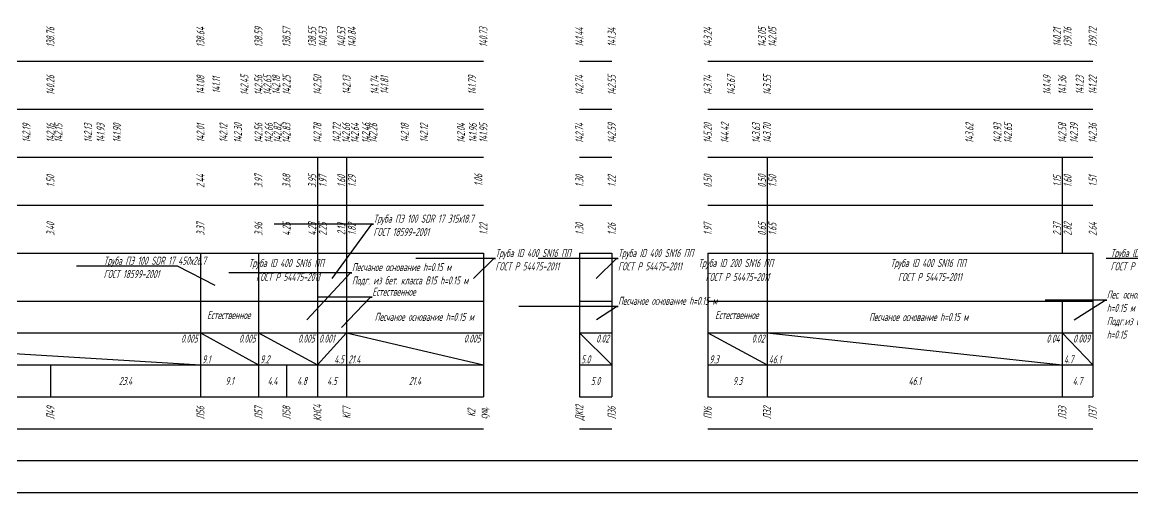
# Model space of a CAD drawing. Header units: metres. Extents: x -30 to 2050, y -671 to -251.
# Drawn here: x 349.4 to 696.4, y -670.5 to -523.3 of the extents above; entities that cross this region are included whole.
import ezdxf
from ezdxf import colors
from ezdxf.entities.mleader import LeaderData, LeaderLine
from ezdxf.enums import TextEntityAlignment as Align
from ezdxf.math import Vec2, Vec3

# ---------------------------------------------------------------- set-up
doc = ezdxf.new("R2010")
doc.units = ezdxf.units.M
doc.header["$LTSCALE"] = 0.2
doc.layers.add('МГТ_ИГ_Вспомогательный', color=220, linetype='Continuous', lineweight=30)
doc.layers.add('Таблица', color=7, linetype='Continuous')
doc.styles.add('SPDS', font='SPDS', dxfattribs={"width": 0.7, "oblique": 15, "height": 2.5})
doc.styles.get("Standard").update_dxf_attribs({"font": 'SPDS.shx', "width": 0.7, "oblique": 15, "height": 3})

# ---------------------------------------------------------------- blocks, each defined once
blk = doc.blocks.new('_None')

msp = doc.modelspace()

# ---------------------------------------------------------------- linework, layer by layer
at = {"layer": 'МГТ_ИГ_Вспомогательный', "color": 0}
for points in [[(-30, -250.55), (2050, -250.55), (2050, -670.55), (-30, -670.55)], [(2045, -660.55), (-10, -660.55), (-10, -255.55), (2045, -255.55)]]:
    msp.add_lwpolyline(points, close=True, dxfattribs=at)
at = {"layer": 'Таблица'}
for p, q in [((82.5, -535.55), (493.48, -535.55)), ((523.48, -535.55), (533.57, -535.55)), ((563.57, -535.55), (683.84, -535.55)), ((82.5, -550.55), (493.48, -550.55)), ((523.48, -550.55), (533.57, -550.55)), ((563.57, -550.55), (683.84, -550.55)), ((82.5, -565.55), (493.48, -565.55)), ((441.65, -565.55), (441.65, -580.55)), ((450.74, -565.55), (450.74, -580.55)), ((523.48, -565.55), (533.57, -565.55)), ((563.57, -565.55), (683.84, -565.55)), ((582.14, -565.55), (582.14, -580.55)), ((674.35, -565.55), (674.35, -580.55)), ((82.5, -580.55), (493.48, -580.55)), ((441.65, -580.55), (441.65, -595.55)), ((450.74, -580.55), (450.74, -595.55)), ((523.48, -580.55), (533.57, -580.55)), ((563.57, -580.55), (683.84, -580.55)), ((582.14, -580.55), (582.14, -595.55)), ((674.35, -580.55), (674.35, -595.55)), ((82.5, -595.55), (493.48, -595.55)), ((405.11, -595.55), (405.11, -620.55)), ((423.23, -595.55), (423.23, -620.55)), ((441.65, -595.55), (441.65, -620.55)), ((450.74, -595.55), (450.74, -620.55)), ((493.48, -595.55), (493.48, -610.55)), ((523.48, -595.55), (533.57, -595.55)), ((523.48, -595.55), (523.48, -610.55)), ((533.57, -595.55), (533.57, -610.55)), ((563.57, -595.55), (683.84, -595.55)), ((563.57, -595.55), (563.57, -610.55)), ((582.14, -595.55), (582.14, -620.55)), ((683.84, -595.55), (683.84, -610.55)), ((82.5, -610.55), (493.48, -610.55)), ((493.48, -610.55), (493.48, -620.55)), ((523.48, -610.55), (523.48, -620.55)), ((523.48, -610.55), (533.57, -610.55)), ((533.57, -610.55), (533.57, -620.55)), ((563.57, -610.55), (563.57, -620.55)), ((563.57, -610.55), (683.84, -610.55)), ((674.35, -610.55), (674.35, -630.55)), ((683.84, -610.55), (683.84, -620.55)), ((82.5, -620.55), (493.48, -620.55)), ((240.06, -620.55), (405.11, -630.55)), ((405.11, -620.55), (405.11, -630.55)), ((405.11, -620.55), (423.23, -630.55)), ((423.23, -620.55), (423.23, -630.55)), ((423.23, -620.55), (441.65, -630.55)), ((441.65, -620.55), (441.65, -630.55)), ((441.65, -630.55), (450.74, -620.55)), ((450.74, -620.55), (450.74, -630.55)), ((450.74, -620.55), (493.48, -630.55)), ((493.48, -620.55), (493.48, -630.55)), ((523.48, -620.55), (523.48, -630.55)), ((523.48, -620.55), (533.57, -630.55)), ((523.48, -620.55), (533.57, -620.55)), ((533.57, -620.55), (533.57, -630.55)), ((563.57, -620.55), (563.57, -630.55)), ((563.57, -620.55), (582.14, -630.55)), ((563.57, -620.55), (683.84, -620.55)), ((582.14, -620.55), (582.14, -630.55)), ((582.14, -620.55), (674.35, -630.55)), ((674.35, -620.55), (683.84, -630.55)), ((683.84, -620.55), (683.84, -630.55)), ((82.5, -630.55), (493.48, -630.55)), ((358.23, -630.55), (358.23, -640.55)), ((405.11, -630.55), (405.11, -640.55)), ((423.23, -630.55), (423.23, -640.55)), ((431.98, -630.55), (431.98, -640.55)), ((441.65, -630.55), (441.65, -640.55)), ((450.74, -630.55), (450.74, -640.55)), ((493.48, -630.55), (493.48, -640.55)), ((523.48, -630.55), (523.48, -640.55)), ((523.48, -630.55), (533.57, -630.55)), ((533.57, -630.55), (533.57, -640.55)), ((563.57, -630.55), (563.57, -640.55)), ((563.57, -630.55), (683.84, -630.55)), ((582.14, -630.55), (582.14, -640.55)), ((674.35, -630.55), (674.35, -640.55)), ((683.84, -630.55), (683.84, -640.55)), ((82.5, -640.55), (493.48, -640.55)), ((523.48, -640.55), (533.57, -640.55)), ((563.57, -640.55), (683.84, -640.55)), ((82.5, -650.55), (493.48, -650.55)), ((523.48, -650.55), (533.57, -650.55)), ((563.57, -650.55), (683.84, -650.55))]:
    msp.add_line(p, q, dxfattribs=at)

# ---------------------------------------------------------------- texts
at = {"layer": 'Таблица', "oblique": 15, "width": 0.7}
for s, p in [('138.76', (358.23, -528.05)), ('138.64', (405.11, -528.05)), ('138.59', (423.23, -528.05)), ('138.57', (431.98, -528.05)), ('140.73', (493.48, -528.05)), ('141.44', (523.48, -528.05)), ('141.34', (533.57, -528.05)), ('143.24', (563.57, -528.05)), ('139.72', (683.84, -528.05)), ('140.26', (358.23, -543.05)), ('140.26', (358.23, -543.05)), ('141.08', (405.11, -543.05)), ('141.08', (405.11, -543.05)), ('141.11', (410.02, -543.05)), ('142.45', (418.84, -543.05)), ('142.56', (423.23, -543.05)), ('142.56', (423.23, -543.05)), ('142.65', (426.01, -543.05)), ('142.18', (428.76, -543.05)), ('142.25', (431.98, -543.05)), ('142.25', (431.98, -543.05)), ('142.50', (441.65, -543.05)), ('142.50', (441.65, -543.05)), ('142.13', (450.74, -543.05)), ('142.13', (450.74, -543.05)), ('141.74', (459.54, -543.05)), ('141.81', (462.58, -543.05)), ('141.79', (489.94, -543.05)), ('142.74', (523.48, -543.05)), ('142.55', (533.57, -543.05)), ('143.74', (563.57, -543.05)), ('143.67', (570.82, -543.05)), ('143.55', (582.14, -543.05)), ('143.55', (582.14, -543.05)), ('141.49', (669.55, -543.05)), ('141.36', (674.35, -543.05)), ('141.36', (674.35, -543.05)), ('141.23', (679.79, -543.05)), ('141.22', (683.84, -543.05)), ('142.15', (360.72, -558.05)), ('142.30', (416.79, -558.05)), ('142.56', (423.23, -558.05)), ('142.56', (423.23, -558.05)), ('142.66', (426.43, -558.05)), ('142.82', (429.17, -558.05)), ('142.83', (431.98, -558.05)), ('142.83', (431.98, -558.05)), ('142.78', (441.65, -558.05)), ('142.78', (441.65, -558.05)), ('142.72', (447.67, -558.05)), ('142.66', (450.61, -558.05)), ('142.46', (456.78, -558.05)), ('142.26', (459.08, -558.05)), ('141.95', (493.48, -558.05)), ('142.59', (533.57, -558.05)), ('145.20', (563.57, -558.05)), ('144.42', (568.91, -558.05)), ('143.63', (578.7, -558.05)), ('143.70', (582.14, -558.05)), ('143.70', (582.14, -558.05)), ('143.62', (645.33, -558.05)), ('142.93', (654.09, -558.05)), ('142.65', (657.36, -558.07)), ('142.58', (674.35, -558.05)), ('142.58', (674.35, -558.05)), ('142.39', (678, -558.05)), ('142.36', (683.84, -558.05)), ('142.19', (350.72, -558.05)), ('142.16', (358.23, -558.05)), ('142.16', (358.23, -558.05)), ('142.13', (369.98, -558.05)), ('141.93', (373.9, -558.05)), ('141.90', (378.99, -558.05)), ('142.01', (405.11, -558.05)), ('142.01', (405.11, -558.05)), ('142.12', (412.27, -558.05)), ('142.64', (453.34, -558.05)), ('142.18', (468.93, -558.05)), ('142.12', (474.92, -558.05)), ('142.04', (486.46, -558.05)), ('141.96', (490.21, -558.05)), ('142.74', (523.48, -558.05)), ('1.50', (358.23, -573.05)), ('2.44', (405.11, -573.05)), ('3.97', (423.23, -573.05)), ('3.68', (431.98, -573.05)), ('1.06', (491.9, -572.72)), ('1.30', (523.48, -573.05)), ('1.22', (533.57, -573.05)), ('0.50', (563.57, -573.05)), ('1.51', (683.84, -573.05)), ('3.40', (358.23, -588.05)), ('3.37', (405.11, -588.05)), ('3.96', (423.23, -588.05)), ('4.25', (431.98, -588.05)), ('1.22', (493.48, -588.05)), ('1.30', (523.48, -588.05)), ('1.26', (533.57, -588.05)), ('1.97', (563.57, -588.05)), ('2.64', (683.84, -588.05)), ('Л49', (358.23, -645.55)), ('Л56', (405.11, -645.55)), ('Л57', (423.23, -645.55)), ('Л58', (431.98, -645.55)), ('КНС4', (441.65, -645.55)), ('КГ7', (450.74, -645.55)), ('К2', (489.75, -645.55)), ('сущ.', (493.48, -645.55)), ('ДК12', (523.48, -645.55)), ('Л36', (533.57, -645.55)), ('ПУ6', (563.57, -645.55)), ('Л32', (582.14, -645.55)), ('Л33', (674.35, -645.55)), ('Л37', (683.84, -645.55))]:
    msp.add_text(s, height=2.5, rotation=90, dxfattribs=at).set_placement(p, align=Align.MIDDLE_CENTER)
for s, p in [('138.55', (441.25, -528.05)), ('140.53', (450.34, -528.05)), ('143.05', (581.74, -528.05)), ('140.21', (673.95, -528.05)), ('3.95', (441.25, -573.05)), ('1.60', (450.34, -573.05)), ('0.50', (581.74, -573.05)), ('1.15', (673.95, -573.05)), ('4.23', (441.25, -588.05)), ('2.13', (450.34, -588.05)), ('0.65', (581.74, -588.05)), ('2.37', (673.95, -588.05))]:
    msp.add_text(s, height=2.5, rotation=90, dxfattribs=at).set_placement(p, align=Align.CENTER)
for s, p in [('140.53', (442.05, -528.05)), ('140.84', (451.14, -528.05)), ('142.05', (582.54, -528.05)), ('139.76', (674.75, -528.05)), ('1.97', (442.05, -573.05)), ('1.29', (451.14, -573.05)), ('1.50', (582.54, -573.05)), ('1.60', (674.75, -573.05)), ('2.25', (442.05, -588.05)), ('1.82', (451.14, -588.05)), ('1.65', (582.54, -588.05)), ('2.82', (674.75, -588.05))]:
    msp.add_text(s, height=2.5, rotation=90, dxfattribs=at).set_placement(p, align=Align.TOP_CENTER)
for s, p in [('Труба ID 400 SN16 ПП ', (432.44, -599.92)), ('Труба ID 200 SN16 ПП ', (572.86, -599.92)), ('Труба ID 400 SN16 ПП ', (632.99, -599.92))]:
    msp.add_text(s, height=2.5, dxfattribs=at).set_placement(p, align=Align.CENTER)
for s, p in [('ГОСТ Р 54475-2011', (432.44, -603.05)), ('ГОСТ Р 54475-2011', (572.86, -603.05)), ('ГОСТ Р 54475-2011', (632.99, -603.05)), ('Естественное ', (414.49, -614.94)), ('Естественное ', (573.2, -614.94)), ('Песчаное основание h=0.15 м', (475.02, -615.51)), ('Песчаное основание h=0.15 м', (629.46, -615.55)), ('23.4', (381.67, -635.55)), ('9.1', (414.17, -635.55)), ('4.4', (427.6, -635.55)), ('4.8', (436.82, -635.55)), ('4.5', (446.2, -635.55)), ('21.4', (472.11, -635.55)), ('5.0', (528.52, -635.55)), ('9.3', (572.86, -635.55)), ('46.1', (628.25, -635.55)), ('4.7', (679.09, -635.55))]:
    msp.add_text(s, height=2.5, dxfattribs=at).set_placement(p, align=Align.MIDDLE_CENTER)
for s, p in [('0.005', (404.27, -621.05)), ('0.005', (422.39, -621.05)), ('0.005', (440.82, -621.05)), ('0.005', (492.64, -621.05)), ('0.02', (532.74, -621.05)), ('0.02', (581.31, -621.05)), ('0.04', (673.52, -621.05)), ('0.009', (683, -621.05))]:
    msp.add_text(s, height=2.5, dxfattribs=at).set_placement(p, align=Align.TOP_RIGHT)
msp.add_text('0.001', height=2.5, dxfattribs=at).set_placement((442.15, -621.05), align=Align.TOP_LEFT)
for s, p in [('9.1', (405.61, -630.05)), ('9.2', (423.73, -630.05)), ('21.4', (451.24, -630.05)), ('5.0', (523.98, -630.05)), ('9.3', (564.07, -630.05)), ('46.1', (582.64, -630.05)), ('4.7', (674.85, -630.05))]:
    msp.add_text(s, height=2.5, dxfattribs=at).set_placement(p)
msp.add_text('4.5', height=2.5, dxfattribs=at).set_placement((449.91, -630.05), align=Align.RIGHT)

# ---------------------------------------------------------------- leaders
at = {"layer": 'Таблица'}
ml = msp.add_multileader_mtext('Standard', dxfattribs=at)
ml.set_content('Труба ПЭ 100 SDR 17 315х18.7 \\PГОСТ 18599-2001', color=256, style='SPDS')
ml.set_leader_properties()
ml.set_arrow_properties(name='NONE')
ml.build(insert=Vec2(0, 0))
ml.multileader.update_dxf_attribs({"text_left_attachment_type": 6, "text_right_attachment_type": 6, "dogleg_length": 0.5, "arrow_head_size": 1})
ctx = ml.context
ctx.base_point, ctx.char_height, ctx.arrow_head_size, ctx.landing_gap_size, ctx.plane_origin = Vec3(459.13, -586.54), 2.5, 1, 0, Vec3(-1450.94, 139.54)
ctx.left_attachment, ctx.right_attachment = 6, 6
notes = []
notes.append((ctx, [(1, (1, 1, 0), (458.63, -586.54), (1, 0), 0.5, [(0, [(446.2, -603.51)], 0, [])])]))
ctx.mtext.insert, ctx.mtext.width, ctx.mtext.defined_height, ctx.mtext.line_spacing_style, ctx.mtext.flow_direction = Vec3(459.13, -583.54), 30.7466, 8.51, 2, 5
ml = msp.add_multileader_mtext('Standard', dxfattribs=at)
ml.set_content('Труба ПЭ 100 SDR 17 450х26.7 \\PГОСТ 18599-2001', color=256, style='SPDS')
ml.set_leader_properties()
ml.set_arrow_properties(name='NONE')
ml.build(insert=Vec2(0, 0))
ml.multileader.update_dxf_attribs({"text_left_attachment_type": 6, "text_right_attachment_type": 6, "dogleg_length": 0.5, "arrow_head_size": 1})
ctx = ml.context
ctx.base_point, ctx.char_height, ctx.arrow_head_size, ctx.landing_gap_size, ctx.plane_origin = Vec3(374.86, -599.7), 2.5, 1, 0, Vec3(-1487.17, 139.54)
ctx.left_attachment, ctx.right_attachment = 6, 6
notes.append((ctx, [(0, (1, 1, 0), (397.91, -599.7), (-1, 0), 0.5, [(0, [(409.65, -605.69)], 0, [])])]))
ctx.mtext.insert, ctx.mtext.width, ctx.mtext.defined_height, ctx.mtext.line_spacing_style, ctx.mtext.flow_direction = Vec3(374.86, -596.7), 30.7466, 8.51, 2, 5
ml = msp.add_multileader_mtext('Standard', dxfattribs=at)
ml.set_content('Труба ID 400 SN16 ПП\\PГОСТ Р 54475-2011 ', color=256, style='SPDS')
ml.set_leader_properties()
ml.set_arrow_properties(name='NONE')
ml.build(insert=Vec2(0, 0))
ml.multileader.update_dxf_attribs({"text_left_attachment_type": 6, "text_right_attachment_type": 6, "dogleg_length": 0.5, "arrow_head_size": 1})
ctx = ml.context
ctx.base_point, ctx.char_height, ctx.arrow_head_size, ctx.landing_gap_size, ctx.plane_origin = Vec3(497.24, -597.3), 2.5, 1, 0, Vec3(-1406.73, 139.54)
ctx.left_attachment, ctx.right_attachment = 6, 6
notes.append((ctx, [(1, (1, 1, 0), (496.74, -597.3), (1, 0), 0.5, [(0, [(490.4, -603.51)], 0, [])])]))
ctx.mtext.insert, ctx.mtext.width, ctx.mtext.defined_height, ctx.mtext.line_spacing_style, ctx.mtext.flow_direction = Vec3(497.24, -594.3), 30.7466, 8.51, 2, 5
ml = msp.add_multileader_mtext('Standard', dxfattribs=at)
ml.set_content('Труба ID 400 SN16 ПП\\PГОСТ Р 54475-2011 ', color=256, style='SPDS')
ml.set_leader_properties()
ml.set_arrow_properties(name='NONE')
ml.build(insert=Vec2(0, 0))
ml.multileader.update_dxf_attribs({"text_left_attachment_type": 6, "text_right_attachment_type": 6, "dogleg_length": 0.5, "arrow_head_size": 1})
ctx = ml.context
ctx.base_point, ctx.char_height, ctx.arrow_head_size, ctx.landing_gap_size, ctx.plane_origin = Vec3(535.55, -597.3), 2.5, 1, 0, Vec3(-1368.42, 139.54)
ctx.left_attachment, ctx.right_attachment = 6, 6
notes.append((ctx, [(1, (1, 1, 0), (535.05, -597.3), (1, 0), 0.5, [(0, [(528.72, -603.51)], 0, [])])]))
ctx.mtext.insert, ctx.mtext.width, ctx.mtext.defined_height, ctx.mtext.line_spacing_style, ctx.mtext.flow_direction = Vec3(535.55, -594.3), 30.7466, 8.51, 2, 5
ml = msp.add_multileader_mtext('Standard', dxfattribs=at)
ml.set_content('Труба ID 400 SN16 ПП\\PГОСТ Р 54475-2011 ', color=256, style='SPDS')
ml.set_leader_properties()
ml.set_arrow_properties(name='NONE')
ml.build(insert=Vec2(0, 0))
ml.multileader.update_dxf_attribs({"text_left_attachment_type": 6, "text_right_attachment_type": 6, "dogleg_length": 0.5, "arrow_head_size": 1})
ctx = ml.context
ctx.base_point, ctx.char_height, ctx.arrow_head_size, ctx.landing_gap_size, ctx.plane_origin = Vec3(689.43, -597.3), 2.5, 1, 0, Vec3(-1177.05, 139.54)
ctx.left_attachment, ctx.right_attachment = 6, 6
notes.append((ctx, [(0, (1, 1, 0), (713.49, -597.3), (-1, 0), 0.5, [(0, [(720.08, -603.51)], 0, [])])]))
ctx.mtext.insert, ctx.mtext.width, ctx.mtext.defined_height, ctx.mtext.line_spacing_style, ctx.mtext.flow_direction = Vec3(689.43, -594.3), 30.7466, 8.51, 2, 5
ml = msp.add_multileader_mtext('Standard', dxfattribs=at)
ml.set_content('Песчаное основание h=0.15 м \\PПодг. из бет. класса B15 h=0.15 м', color=256, style='SPDS')
ml.set_leader_properties()
ml.set_arrow_properties(name='NONE')
ml.build(insert=Vec2(0, 0))
ml.multileader.update_dxf_attribs({"text_left_attachment_type": 6, "text_right_attachment_type": 6, "dogleg_length": 0.5, "arrow_head_size": 1})
ctx = ml.context
ctx.base_point, ctx.char_height, ctx.arrow_head_size, ctx.landing_gap_size, ctx.plane_origin = Vec3(452.44, -601.7), 2.5, 1, 0, Vec3(-1462.49, 131.1)
ctx.left_attachment, ctx.right_attachment = 6, 6
notes.append((ctx, [(1, (1, 1, 0), (451.94, -601.7), (1, 0), 0.5, [(0, [(438.37, -616.39)], 0, [])])]))
ctx.mtext.insert, ctx.mtext.width, ctx.mtext.defined_height, ctx.mtext.line_spacing_style, ctx.mtext.flow_direction = Vec3(452.44, -598.7), 49.118, 8.64, 2, 5
ml = msp.add_multileader_mtext('Standard', dxfattribs=at)
ml.set_content('Естественное ', color=256, style='SPDS')
ml.set_leader_properties()
ml.set_arrow_properties(name='NONE')
ml.build(insert=Vec2(0, 0))
ml.multileader.update_dxf_attribs({"text_left_attachment_type": 6, "text_right_attachment_type": 6, "dogleg_length": 0.5, "arrow_head_size": 1})
ctx = ml.context
ctx.base_point, ctx.char_height, ctx.arrow_head_size, ctx.landing_gap_size, ctx.plane_origin = Vec3(458.77, -609.4), 2.5, 1, 0, Vec3(-1450.93, 127.37)
ctx.left_attachment, ctx.right_attachment = 6, 6
notes.append((ctx, [(1, (1, 1, 0), (458.27, -609.4), (1, 0), 0.5, [(0, [(449.17, -618.83)], 0, [])])]))
ctx.mtext.insert, ctx.mtext.width, ctx.mtext.defined_height, ctx.mtext.line_spacing_style, ctx.mtext.flow_direction = Vec3(458.77, -606.4), 18.4667, 8.05, 2, 5
ml = msp.add_multileader_mtext('Standard', dxfattribs=at)
ml.set_content('Песчаное основание h=0.15 м', color=256, style='SPDS')
ml.set_leader_properties()
ml.set_arrow_properties(name='NONE')
ml.build(insert=Vec2(0, 0))
ml.multileader.update_dxf_attribs({"text_left_attachment_type": 6, "text_right_attachment_type": 6, "dogleg_length": 0.5, "arrow_head_size": 1})
ctx = ml.context
ctx.base_point, ctx.char_height, ctx.arrow_head_size, ctx.landing_gap_size, ctx.plane_origin = Vec3(535.57, -612.25), 2.5, 1, 0, Vec3(-1368.13, 124.23)
ctx.left_attachment, ctx.right_attachment = 6, 6
notes.append((ctx, [(1, (1, 1, 0), (535.07, -612.25), (1, 0), 0.5, [(0, [(528.88, -616.31)], 0, [])])]))
ctx.mtext.insert, ctx.mtext.width, ctx.mtext.defined_height, ctx.mtext.line_spacing_style, ctx.mtext.flow_direction = Vec3(535.57, -609.25), 30.7466, 8.51, 2, 5
ml = msp.add_multileader_mtext('Standard', dxfattribs=at)
ml.set_content('Пес. основ. \\Ph=0.15 м \\PПодг.из бет.B15 \\Ph=0.15 ', color=256, style='SPDS')
ml.set_leader_properties()
ml.set_arrow_properties(name='NONE')
ml.build(insert=Vec2(0, 0))
ml.multileader.update_dxf_attribs({"text_left_attachment_type": 6, "text_right_attachment_type": 6, "dogleg_length": 0.5, "arrow_head_size": 1})
ctx = ml.context
ctx.base_point, ctx.char_height, ctx.arrow_head_size, ctx.landing_gap_size, ctx.plane_origin = Vec3(688.24, -610.29), 2.5, 1, 0, Vec3(-1222.82, 131.1)
ctx.left_attachment, ctx.right_attachment = 6, 6
notes.append((ctx, [(1, (1, 1, 0), (687.74, -610.29), (1, 0), 0.5, [(0, [(678.04, -616.39)], 0, [])])]))
ctx.mtext.insert, ctx.mtext.width, ctx.mtext.defined_height, ctx.mtext.line_spacing_style, ctx.mtext.flow_direction = Vec3(688.24, -607.29), 28.2443, 9.03, 2, 5
for ctx, leaders in notes:
    for number, flags, end, landing, length, lines in leaders:
        leader = LeaderData()
        leader.index, (leader.has_last_leader_line, leader.has_dogleg_vector, leader.attachment_direction) = number, flags
        leader.last_leader_point, leader.dogleg_vector, leader.dogleg_length = Vec3(end), Vec3(landing), length
        for number, points, colour, breaks in lines:
            line = LeaderLine()
            line.index, line.vertices, line.color, line.breaks = number, Vec3.list(points), colors.encode_raw_color(colour), breaks
            leader.lines.append(line)
        ctx.leaders.append(leader)

doc.saveas('drawing.dxf')
